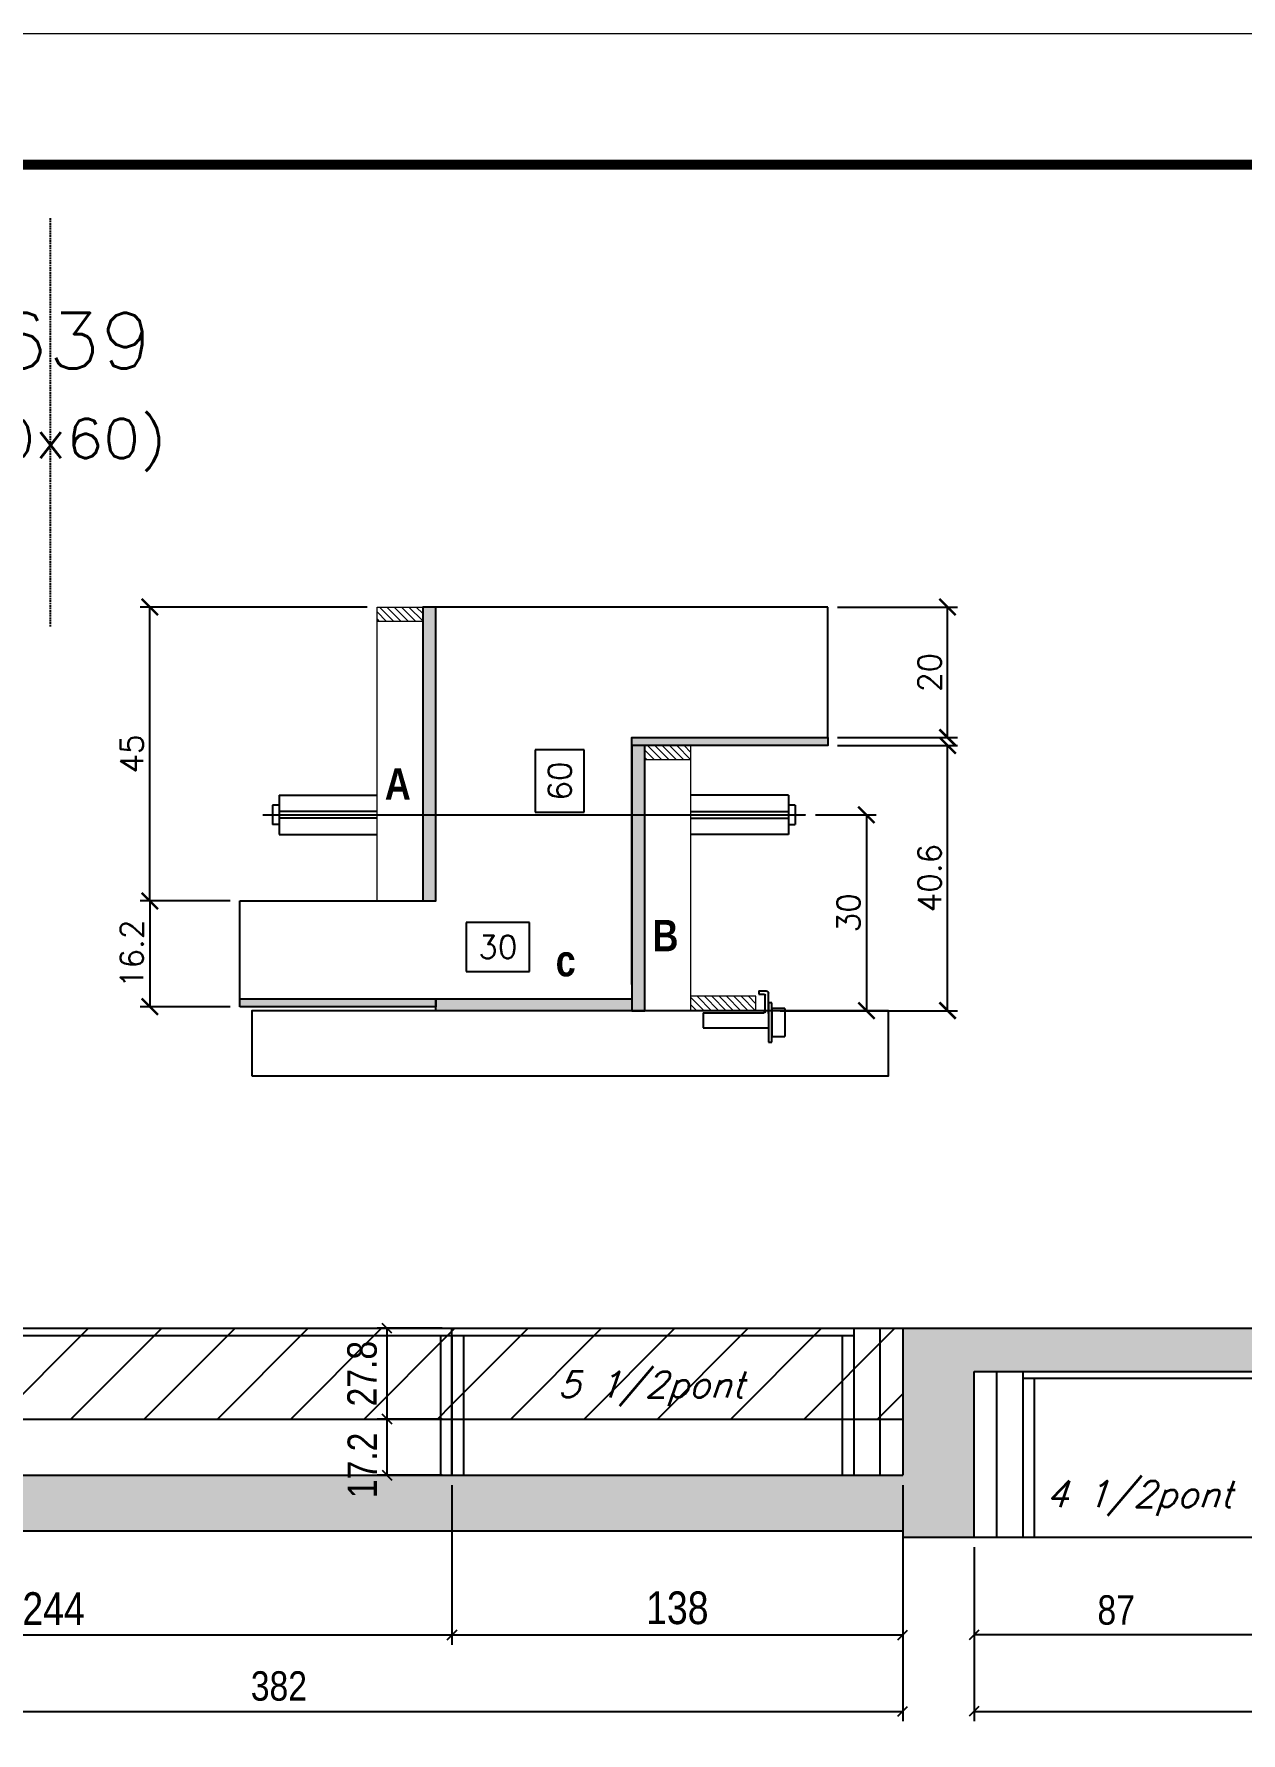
# Model space of a CAD drawing. Extents: x -20960 to -5926, y -2106 to 21915.
# Drawn here: x -10030 to -9661, y 9909 to 10430 of the extents above; entities that cross this region are included whole.
import ezdxf
from ezdxf.enums import TextEntityAlignment as Align

# ---------------------------------------------------------------- set-up
doc = ezdxf.new("R2010")
doc.units = 0
doc.linetypes.add('DASHED', pattern=[0.75, 0.5, -0.25])
doc.linetypes.add('HIDDEN', pattern=[0.375, 0.25, -0.125])
for name, color, linetype in [('barrote', 251, 'Continuous'), ('COTA', 241, 'Continuous'), ('Cota Seção (2x)', 4, 'Continuous'), ('detalhes', 4, 'Continuous'), ('Painéis', 200, 'Continuous'), ('presilha', 1, 'Continuous'), ('Reaproveitamento', 251, 'Continuous'), ('SARR_2.2x7', 40, 'Continuous'), ('SARR_3.5x7', 81, 'Continuous'), ('TENSOR', 3, 'Continuous'), ('texto', 7, 'Continuous'), ('Texto de Titulo', 7, 'Continuous'), ('Texto Qtd Sarr', 242, 'Continuous')]:
    doc.layers.add(name, color=color, linetype=linetype)
for name, color, linetype, lineweight in [('CONCRETO', 251, 'Continuous', 25), ('Folhas', 255, 'Continuous', 9), ('Hachura', 251, 'Continuous', 9), ('Madeira', 126, 'Continuous', 18), ('SARRAFO DE PRESSAO', 251, 'DASHED', 9), ('Texto Seção', 7, 'Continuous', 15)]:
    doc.layers.add(name, color=color, linetype=linetype, lineweight=lineweight)
doc.styles.add('COTA TECNICA', font='techl___.ttf', dxfattribs={"height": 10})
doc.styles.add('COTA TECNICA-50', font='techl___.ttf', dxfattribs={"height": 9})
doc.styles.add('Romans', font='romans.shx')
doc.styles.add('TECNICA', font='techb___.ttf', dxfattribs={"height": 10})
doc.dimstyles.new('COTA PAINEL-50', dxfattribs={"dimtxt": 9, "dimasz": 3, "dimexe": 3, "dimexo": 3, "dimgap": 3, "dimtad": 1, "dimdec": 1, "dimzin": 12, "dimdsep": 46, "dimtxsty": 'COTA TECNICA-50', "dimblk1": 'OBLIQUE', "dimblk2": 'OBLIQUE', "dimsah": 1, "dimcen": 0.9, "dimclrd": 4, "dimclre": 4, "dimclrt": 240, "dimadec": 1, "dimazin": 3, "dimtfac": 1, "dimtdec": 1, "dimtmove": 0, "dimatfit": 3, "dimfxl": 1, "dimtolj": 1, "dimtzin": 12, "dimarcsym": 0})
doc.dimstyles.new('Cota Seção (2x)', dxfattribs={"dimtxt": 7, "dimasz": 5, "dimexe": 3, "dimexo": 3, "dimgap": 2, "dimtad": 3, "dimdec": 1, "dimlfac": 0.5, "dimzin": 12, "dimdsep": 46, "dimtxsty": 'Romans', "dimblk": 'ARCHTICK', "dimcen": 0, "dimclrd": 4, "dimclre": 4, "dimclrt": 1, "dimadec": 1, "dimazin": 3, "dimtfac": 1, "dimtdec": 1, "dimtmove": 0, "dimatfit": 3, "dimldrblk": 'OBLIQUE', "dimfxl": 1, "dimtolj": 1, "dimtzin": 12, "dimarcsym": 0})
doc.dimstyles.new('Cota Seção interna', dxfattribs={"dimtxt": 7, "dimasz": 6, "dimexe": 0.18, "dimexo": 2, "dimgap": -4, "dimtad": 3, "dimdec": 1, "dimlfac": 0.5, "dimzin": 12, "dimdsep": 46, "dimtxsty": 'Romans', "dimblk": 'ARCHTICK', "dimcen": 0.09, "dimse1": 1, "dimse2": 1, "dimsd1": 1, "dimsd2": 1, "dimclrd": 180, "dimclre": 5, "dimclrt": 1, "dimadec": 0, "dimazin": 3, "dimtfac": 1, "dimtdec": 1, "dimtofl": 0, "dimtmove": 0, "dimatfit": 3, "dimldrblk": 'ARCHTICK', "dimfxl": 1, "dimtolj": 1, "dimtzin": 0, "dimarcsym": 0})
doc.dimstyles.new('PAINEL', dxfattribs={"dimtxt": 10, "dimasz": 3, "dimexe": 3, "dimexo": 3, "dimgap": 3, "dimtad": 1, "dimdec": 1, "dimzin": 12, "dimdsep": 46, "dimtxsty": 'COTA TECNICA', "dimblk1": 'OBLIQUE', "dimblk2": 'OBLIQUE', "dimsah": 1, "dimcen": 0.9, "dimclrd": 4, "dimclre": 4, "dimclrt": 240, "dimadec": 1, "dimazin": 3, "dimtfac": 1, "dimtdec": 1, "dimtmove": 0, "dimatfit": 3, "dimfxl": 1, "dimtolj": 1, "dimtzin": 12, "dimarcsym": 0})
pattern_1 = [(45, (9.5, -4594.3), (-11.22532, 11.22532), [])]

# ---------------------------------------------------------------- blocks, each defined once
blk = doc.blocks.new('9999999999')
at = {"layer": 'Folhas'}
blk.add_lwpolyline([(98138.98, 34190.21), (99623.98, 34190.21), (99623.98, 35240.21), (98138.98, 35240.21)], close=True, dxfattribs=at)
at = {"layer": 'Folhas', "color": 30, "const_width": 3}
blk.add_lwpolyline([(98213.98, 34230.21), (99583.98, 34230.21), (99583.98, 35200.21), (98213.98, 35200.21)], close=True, dxfattribs=at)
blk = doc.blocks.new('titulo1')
at = {"layer": 'Defpoints', "color": 252, "linetype": 'HIDDEN', "ltscale": 2}
blk.add_line((0, 0), (0, 125), dxfattribs=at)
at = {"layer": 'Defpoints', "style": 'Romans', "oblique": 15}
blk.add_attdef('FOLHA', text='', height=10, dxfattribs=at).set_placement((0, 15.58), align=Align.MIDDLE_CENTER)
at = {"layer": 'Texto Qtd Sarr', "color": 3, "style": 'Romans', "oblique": 15}
for tag, height, p in [('TITULO', 17, (0, 71.45)), ('SEÇÃO', 12, (0, 41.55))]:
    blk.add_attdef(tag, text='', height=height, dxfattribs=at).set_placement(p, align=Align.MIDDLE_CENTER)
blk = doc.blocks.new('_Oblique')
at = {"color": 0, "linetype": 'ByBlock', "lineweight": -2}
blk.add_line((-0.5, -0.5), (0.5, 0.5), dxfattribs=at)
blk = doc.blocks.new('*D1515')
at = {"layer": 'COTA', "color": 4, "lineweight": -2, "ltscale": 25, "transparency": 16777216}
for p, q in [((-10146.35, 9985.31), (-10146.35, 9936.4)), ((-9902.35, 9985.31), (-9902.35, 9936.4)), ((-10146.35, 9939.4), (-9902.35, 9939.4))]:
    blk.add_line(p, q, dxfattribs=at)
at = {"layer": 'Defpoints', "color": 0, "ltscale": 25, "transparency": 16777216}
for p in [(-10146.35, 9988.31), (-9902.35, 9988.31), (-9902.35, 9939.4)]:
    blk.add_point(p, dxfattribs=at)
at = {"layer": 'COTA', "color": 4, "lineweight": -2, "ltscale": 25, "transparency": 16777216, "xscale": 3, "yscale": 3, "zscale": 3, "rotation": 180}
blk.add_blockref('_Oblique', (-10146.35, 9939.4), dxfattribs=at)
at = {"layer": 'COTA', "color": 4, "lineweight": -2, "ltscale": 25, "transparency": 16777216, "xscale": 3, "yscale": 3, "zscale": 3}
blk.add_blockref('_Oblique', (-9902.35, 9939.4), dxfattribs=at)
at = {"layer": 'COTA', "color": 240, "ltscale": 25, "transparency": 16777216, "insert": (-10024.35, 9947.47), "char_height": 10, "attachment_point": 5, "style": 'COTA TECNICA'}
blk.add_mtext('\\A1;244', dxfattribs=at)
blk = doc.blocks.new('*D1516')
at = {"layer": 'COTA', "color": 4, "lineweight": -2, "ltscale": 25, "transparency": 16777216}
for p, q in [((-9902.35, 9985.31), (-9902.35, 9936.4)), ((-9764.35, 9985.31), (-9764.35, 9936.4)), ((-9902.35, 9939.4), (-9764.35, 9939.4))]:
    blk.add_line(p, q, dxfattribs=at)
at = {"layer": 'Defpoints', "color": 0, "ltscale": 25, "transparency": 16777216}
for p in [(-9902.35, 9988.31), (-9764.35, 9988.31), (-9764.35, 9939.4)]:
    blk.add_point(p, dxfattribs=at)
at = {"layer": 'COTA', "color": 4, "lineweight": -2, "ltscale": 25, "transparency": 16777216, "xscale": 3, "yscale": 3, "zscale": 3, "rotation": 180}
blk.add_blockref('_Oblique', (-9902.35, 9939.4), dxfattribs=at)
at = {"layer": 'COTA', "color": 4, "lineweight": -2, "ltscale": 25, "transparency": 16777216, "xscale": 3, "yscale": 3, "zscale": 3}
blk.add_blockref('_Oblique', (-9764.35, 9939.4), dxfattribs=at)
at = {"layer": 'COTA', "color": 240, "ltscale": 25, "transparency": 16777216, "insert": (-9833.35, 9947.64), "char_height": 10, "attachment_point": 5, "style": 'COTA TECNICA'}
blk.add_mtext('\\A1;138', dxfattribs=at)
blk = doc.blocks.new('_ArchTick')
at = {"color": 0, "linetype": 'ByBlock', "const_width": 0.15}
blk.add_lwpolyline([(-0.5, -0.5), (0.5, 0.5)], dxfattribs=at)
blk = doc.blocks.new('*D1528')
at = {"layer": 'COTA', "color": 4, "lineweight": -2, "transparency": 16777216}
for p, q in [((-9784.31, 10211.76), (-9747.59, 10211.76)), ((-9750.59, 10130.56), (-9750.59, 10211.76)), ((-9801.91, 10130.56), (-9747.59, 10130.56))]:
    blk.add_line(p, q, dxfattribs=at)
at = {"layer": 'Defpoints', "color": 0, "transparency": 16777216}
for p in [(-9787.31, 10211.76), (-9750.59, 10211.76), (-9804.91, 10130.56)]:
    blk.add_point(p, dxfattribs=at)
at = {"layer": 'COTA', "color": 4, "lineweight": -2, "transparency": 16777216, "xscale": 5, "yscale": 5, "zscale": 5}
for p, rotation in [((-9750.59, 10211.76), 90), ((-9750.59, 10130.56), 270)]:
    blk.add_blockref('_ArchTick', p, dxfattribs=dict(at, rotation=rotation))
at = {"layer": 'COTA', "color": 1, "transparency": 16777216, "insert": (-9756.09, 10171.16), "char_height": 7, "attachment_point": 5, "rotation": 90, "style": 'Romans'}
blk.add_mtext('\\A1;40.6', dxfattribs=at)
blk = doc.blocks.new('*D1529')
at = {"layer": 'COTA', "color": 4, "lineweight": -2, "transparency": 16777216}
for p, q in [((-9784.31, 10254.16), (-9747.59, 10254.16)), ((-9750.59, 10214.16), (-9750.59, 10254.16)), ((-9784.31, 10214.16), (-9747.59, 10214.16))]:
    blk.add_line(p, q, dxfattribs=at)
at = {"layer": 'Defpoints', "color": 0, "transparency": 16777216}
for p in [(-9787.31, 10254.16), (-9750.59, 10254.16), (-9787.31, 10214.16)]:
    blk.add_point(p, dxfattribs=at)
at = {"layer": 'COTA', "color": 4, "lineweight": -2, "transparency": 16777216, "xscale": 5, "yscale": 5, "zscale": 5}
for p, rotation in [((-9750.59, 10254.16), 90), ((-9750.59, 10214.16), 270)]:
    blk.add_blockref('_ArchTick', p, dxfattribs=dict(at, rotation=rotation))
at = {"layer": 'COTA', "color": 1, "transparency": 16777216, "insert": (-9756.09, 10234.16), "char_height": 7, "attachment_point": 5, "rotation": 90, "style": 'Romans'}
blk.add_mtext('\\A1;20', dxfattribs=at)
blk = doc.blocks.new('*D1530')
at = {"layer": 'Cota Seção (2x)', "color": 180, "lineweight": -2, "transparency": 16777216}
for p, q in [((-9861.84, 10210.39), (-9876.84, 10210.39)), ((-9876.84, 10210.39), (-9876.84, 10191.39)), ((-9861.84, 10191.39), (-9861.84, 10210.39)), ((-9876.84, 10191.39), (-9861.84, 10191.39))]:
    blk.add_line(p, q, dxfattribs=at)
at = {"layer": 'Defpoints', "color": 0, "transparency": 16777216}
for p in [(-9857.84, 10254.16), (-9847.31, 10254.16), (-9847.31, 10134.16)]:
    blk.add_point(p, dxfattribs=at)
at = {"layer": 'Cota Seção (2x)', "color": 1, "transparency": 16777216, "insert": (-9869.34, 10200.89), "char_height": 7, "attachment_point": 5, "rotation": 90, "style": 'Romans'}
blk.add_mtext('\\A1;60', dxfattribs=at)
blk = doc.blocks.new('PRESILHA METÁLICA 1')
at = {"layer": 'presilha'}
for p, q in [((7.5, 10.64), (7.5, 19.86)), ((12, 21), (8.64, 21)), ((9, 11.57), (9, 18.93)), ((12, 19.5), (9.57, 19.5)), ((12, 21), (12, 19.5)), ((0, 13), (6, 13)), ((0, 13), (0, 0)), ((6, 15.5), (7.5, 15.5)), ((6, -2.5), (6, 15.5)), ((6, 13), (6, 0)), ((7.5, 15.5), (7.5, -2.5)), ((37.5, 11), (9.57, 11)), ((37.5, 11), (37.5, 4.1)), ((6, 0), (0, 0)), ((37.5, 4.1), (7.5, 4.1)), ((7.5, -2.5), (6, -2.5))]:
    blk.add_line(p, q, dxfattribs=at)
for centre, radius, start, end in [((8.64, 19.86), 1.14, 90, 180), ((9.57, 18.93), 0.57, 90, 180), ((9.57, 11.57), 0.57, 180, 270)]:
    blk.add_arc(centre, radius, start, end, dxfattribs=at)
blk = doc.blocks.new('*D1531')
at = {"layer": 'Cota Seção (2x)', "color": 180, "lineweight": -2, "transparency": 16777216}
for p, q in [((-9878.64, 10157.56), (-9897.97, 10157.56)), ((-9897.97, 10157.56), (-9897.97, 10142.56)), ((-9878.64, 10142.56), (-9878.64, 10157.56)), ((-9897.97, 10142.56), (-9878.64, 10142.56))]:
    blk.add_line(p, q, dxfattribs=at)
at = {"layer": 'Defpoints', "color": 0, "transparency": 16777216}
for p in [(-9847.31, 10138.56), (-9907.3, 10130.56), (-9847.31, 10130.56)]:
    blk.add_point(p, dxfattribs=at)
at = {"layer": 'Cota Seção (2x)', "color": 1, "transparency": 16777216, "insert": (-9888.3, 10150.06), "char_height": 7, "attachment_point": 5, "style": 'Romans'}
blk.add_mtext('\\A1;30', dxfattribs=at)
blk = doc.blocks.new('*D1532')
at = {"layer": 'COTA', "color": 4, "lineweight": -2, "transparency": 16777216}
for p, q in [((-9970.31, 10164.16), (-9997.87, 10164.16)), ((-9994.87, 10164.16), (-9994.87, 10131.76)), ((-9970.31, 10131.76), (-9997.87, 10131.76))]:
    blk.add_line(p, q, dxfattribs=at)
at = {"layer": 'Defpoints', "color": 0, "transparency": 16777216}
for p in [(-9967.31, 10164.16), (-9994.87, 10131.76), (-9967.31, 10131.76)]:
    blk.add_point(p, dxfattribs=at)
at = {"layer": 'COTA', "color": 4, "lineweight": -2, "transparency": 16777216, "xscale": 5, "yscale": 5, "zscale": 5}
for p, rotation in [((-9994.87, 10164.16), 90), ((-9994.87, 10131.76), 270)]:
    blk.add_blockref('_ArchTick', p, dxfattribs=dict(at, rotation=rotation))
at = {"layer": 'COTA', "color": 1, "transparency": 16777216, "insert": (-10000.37, 10147.96), "char_height": 7, "attachment_point": 5, "rotation": 90, "style": 'Romans'}
blk.add_mtext('\\A1;16.2', dxfattribs=at)
blk = doc.blocks.new('*D1533')
at = {"layer": 'COTA', "color": 4, "lineweight": -2, "transparency": 16777216}
for p, q in [((-9791, 10190.53), (-9772.45, 10190.53)), ((-9775.45, 10190.53), (-9775.45, 10130.56)), ((-9791, 10130.56), (-9772.45, 10130.56))]:
    blk.add_line(p, q, dxfattribs=at)
at = {"layer": 'Defpoints', "color": 0, "transparency": 16777216}
for p in [(-9794, 10190.53), (-9794, 10130.56), (-9775.45, 10130.56)]:
    blk.add_point(p, dxfattribs=at)
at = {"layer": 'COTA', "color": 4, "lineweight": -2, "transparency": 16777216, "xscale": 5, "yscale": 5, "zscale": 5}
for p, rotation in [((-9775.45, 10190.53), 90), ((-9775.45, 10130.56), 270)]:
    blk.add_blockref('_ArchTick', p, dxfattribs=dict(at, rotation=rotation))
at = {"layer": 'COTA', "color": 1, "transparency": 16777216, "insert": (-9780.95, 10160.55), "char_height": 7, "attachment_point": 5, "rotation": 90, "style": 'Romans'}
blk.add_mtext('\\A1;30', dxfattribs=at)
blk = doc.blocks.new('*D1572')
at = {"layer": 'COTA', "color": 4, "lineweight": -2, "transparency": 16777216}
for p, q in [((-9928.31, 10254.16), (-9997.87, 10254.16)), ((-9994.87, 10164.16), (-9994.87, 10254.16)), ((-9970.31, 10164.16), (-9997.87, 10164.16))]:
    blk.add_line(p, q, dxfattribs=at)
at = {"layer": 'Defpoints', "color": 0, "transparency": 16777216}
for p in [(-9994.87, 10254.16), (-9925.31, 10254.16), (-9967.31, 10164.16)]:
    blk.add_point(p, dxfattribs=at)
at = {"layer": 'COTA', "color": 4, "lineweight": -2, "transparency": 16777216, "xscale": 5, "yscale": 5, "zscale": 5}
for p, rotation in [((-9994.87, 10254.16), 90), ((-9994.87, 10164.16), 270)]:
    blk.add_blockref('_ArchTick', p, dxfattribs=dict(at, rotation=rotation))
at = {"layer": 'COTA', "color": 1, "transparency": 16777216, "insert": (-10000.37, 10209.16), "char_height": 7, "attachment_point": 5, "rotation": 90, "style": 'Romans'}
blk.add_mtext('\\A1;45', dxfattribs=at)
blk = doc.blocks.new('*D1535')
at = {"layer": 'COTA', "color": 4, "lineweight": -2, "transparency": 16777216}
for p, q in [((-10146.35, 9985.31), (-10146.35, 9912.99)), ((-9764.35, 9985.31), (-9764.35, 9912.99)), ((-10146.35, 9915.99), (-9764.35, 9915.99))]:
    blk.add_line(p, q, dxfattribs=at)
at = {"layer": 'Defpoints', "color": 0, "transparency": 16777216}
for p in [(-10146.35, 9988.31), (-9764.35, 9988.31), (-9764.35, 9915.99)]:
    blk.add_point(p, dxfattribs=at)
at = {"layer": 'COTA', "color": 4, "lineweight": -2, "transparency": 16777216, "xscale": 3, "yscale": 3, "zscale": 3, "rotation": 180}
blk.add_blockref('_Oblique', (-10146.35, 9915.99), dxfattribs=at)
at = {"layer": 'COTA', "color": 4, "lineweight": -2, "transparency": 16777216, "xscale": 3, "yscale": 3, "zscale": 3}
blk.add_blockref('_Oblique', (-9764.35, 9915.99), dxfattribs=at)
at = {"layer": 'COTA', "color": 240, "transparency": 16777216, "insert": (-9955.35, 9923.71), "char_height": 9, "attachment_point": 5, "style": 'COTA TECNICA-50'}
blk.add_mtext('\\A1;382', dxfattribs=at)
blk = doc.blocks.new('*D1577')
at = {"layer": 'COTA', "color": 4, "lineweight": -2, "transparency": 16777216}
for p, q in [((-9905.35, 10033.31), (-9925.26, 10033.31)), ((-9922.26, 10033.31), (-9922.26, 10005.51)), ((-9905.35, 10005.51), (-9925.26, 10005.51))]:
    blk.add_line(p, q, dxfattribs=at)
at = {"layer": 'Defpoints', "color": 0, "transparency": 16777216}
for p in [(-9902.35, 10033.31), (-9922.26, 10005.51), (-9902.35, 10005.51)]:
    blk.add_point(p, dxfattribs=at)
at = {"layer": 'COTA', "color": 4, "lineweight": -2, "transparency": 16777216, "xscale": 3, "yscale": 3, "zscale": 3}
for p, rotation in [((-9922.26, 10033.31), 90), ((-9922.26, 10005.51), 270)]:
    blk.add_blockref('_Oblique', p, dxfattribs=dict(at, rotation=rotation))
at = {"layer": 'COTA', "color": 240, "transparency": 16777216, "insert": (-9929.85, 10019.41), "char_height": 9, "attachment_point": 5, "rotation": 90, "style": 'COTA TECNICA-50'}
blk.add_mtext('\\A1;27.8', dxfattribs=at)
blk = doc.blocks.new('*D1556')
at = {"layer": 'COTA', "color": 4, "lineweight": -2, "transparency": 16777216}
for p, q in [((-9905.35, 10005.51), (-9925.26, 10005.51)), ((-9922.26, 10005.51), (-9922.26, 9988.31)), ((-9905.34, 9988.31), (-9925.26, 9988.31))]:
    blk.add_line(p, q, dxfattribs=at)
at = {"layer": 'Defpoints', "color": 0, "transparency": 16777216}
for p in [(-9902.35, 10005.51), (-9922.26, 9988.31), (-9902.34, 9988.31)]:
    blk.add_point(p, dxfattribs=at)
at = {"layer": 'COTA', "color": 4, "lineweight": -2, "transparency": 16777216, "xscale": 3, "yscale": 3, "zscale": 3}
for p, rotation in [((-9922.26, 10005.51), 90), ((-9922.26, 9988.31), 270)]:
    blk.add_blockref('_Oblique', p, dxfattribs=dict(at, rotation=rotation))
at = {"layer": 'COTA', "color": 240, "transparency": 16777216, "insert": (-9929.83, 9991.31), "char_height": 9, "attachment_point": 5, "rotation": 90, "style": 'COTA TECNICA-50'}
blk.add_mtext('\\A1;17.2', dxfattribs=at)
blk = doc.blocks.new('*D1557')
at = {"layer": 'COTA', "color": 4, "lineweight": -2, "transparency": 16777216}
for p, q in [((-9742.49, 9966.31), (-9742.49, 9936.4)), ((-9655.47, 9966.31), (-9655.47, 9936.4)), ((-9655.47, 9939.4), (-9742.49, 9939.4))]:
    blk.add_line(p, q, dxfattribs=at)
at = {"layer": 'Defpoints', "color": 0, "transparency": 16777216}
for p in [(-9742.49, 9969.31), (-9655.47, 9969.31), (-9742.49, 9939.4)]:
    blk.add_point(p, dxfattribs=at)
at = {"layer": 'COTA', "color": 4, "lineweight": -2, "transparency": 16777216, "xscale": 3, "yscale": 3, "zscale": 3, "rotation": 180}
blk.add_blockref('_Oblique', (-9742.49, 9939.4), dxfattribs=at)
at = {"layer": 'COTA', "color": 4, "lineweight": -2, "transparency": 16777216, "xscale": 3, "yscale": 3, "zscale": 3}
blk.add_blockref('_Oblique', (-9655.47, 9939.4), dxfattribs=at)
at = {"layer": 'COTA', "color": 240, "transparency": 16777216, "insert": (-9698.98, 9946.98), "char_height": 9, "attachment_point": 5, "style": 'COTA TECNICA-50'}
blk.add_mtext('\\A1;87', dxfattribs=at)
blk = doc.blocks.new('*D1521')
at = {"layer": 'COTA', "color": 4, "lineweight": -2, "transparency": 16777216}
for p, q in [((-9742.49, 9966.31), (-9742.49, 9912.99)), ((-9441.49, 9966.31), (-9441.49, 9912.99)), ((-9742.49, 9915.99), (-9441.49, 9915.99))]:
    blk.add_line(p, q, dxfattribs=at)
at = {"layer": 'Defpoints', "color": 0, "transparency": 16777216}
for p in [(-9742.49, 9969.31), (-9441.49, 9969.31), (-9441.49, 9915.99)]:
    blk.add_point(p, dxfattribs=at)
at = {"layer": 'COTA', "color": 4, "lineweight": -2, "transparency": 16777216, "xscale": 3, "yscale": 3, "zscale": 3, "rotation": 180}
blk.add_blockref('_Oblique', (-9742.49, 9915.99), dxfattribs=at)
at = {"layer": 'COTA', "color": 4, "lineweight": -2, "transparency": 16777216, "xscale": 3, "yscale": 3, "zscale": 3}
blk.add_blockref('_Oblique', (-9441.49, 9915.99), dxfattribs=at)
at = {"layer": 'COTA', "color": 240, "transparency": 16777216, "insert": (-9591.99, 9923.69), "char_height": 9, "attachment_point": 5, "style": 'COTA TECNICA-50'}
blk.add_mtext('\\A1;301', dxfattribs=at)

msp = doc.modelspace()

# ---------------------------------------------------------------- hatches: boundary and pattern name
at = {"layer": 'COTA', "linetype": 'ByBlock'}
h = msp.add_hatch(dxfattribs=at)
h.set_pattern_fill('AR-CONC', color=256, scale=0.03)
h.set_pattern_definition([(50, (-13.5, -4594.3004), (5.4655401, -0.4781726), [0.5715, -6.2865]), (355, (-13.5, -4594.3004), (-1.0573026, 5.7317054), [0.4572, -5.0292175]), (100.451445, (-13.0445, -4594.3403), (4.4082374, 5.2535326), [0.4857003, -5.3427073]), (46.1842, (-13.5, -4592.7764), (8.1323712, -1.2612698), [0.85725, -9.42975]), (96.63556, (-12.822, -4592.8815), (7.122124, 7.4227837), [0.7285507, -8.0140682]), (351.18415, (-13.5, -4592.7764), (7.122124, 7.4227837), [0.685799, -7.543792]), (21, (-12.738, -4593.1574), (4.5484317, -3.067956), [0.5715, -6.2865]), (326, (-12.738, -4593.1574), (1.8540609, 5.525639), [0.4572, -5.0292]), (71.451445, (-12.359, -4593.413), (6.4024926, 2.457683), [0.4857003, -5.3426981]), (37.5, (-13.5, -4594.3004), (0.0926581, 2.53665117), [0, -4.96824, 0, -5.1054, 0, -5.04825]), (7.5, (-13.5, -4594.3004), (2.00458988, 3.00541724), [0, -2.91084, 0, -4.85394, 0, -1.92405]), (327.5, (-15.1993, -4594.3004), (4.06771786, -0.17186232), [0, -1.905, 0, -5.9436, 0, -7.8867]), (317.5, (-15.9613, -4594.3004), (4.44387544, 0.7627947), [0, -2.4765, 0, -3.94716, 0, -5.6007])])
h.paths.add_polyline_path([(-10168.99, 9988.31), (-10374.96, 9988.31), (-10374.96, 9998.31), (-10393.96, 9998.31), (-10393.96, 9971.31), (-9764.35, 9971.31), (-9764.35, 9969.31), (-9742.49, 9969.31), (-9742.49, 10020.11), (-9441.49, 10020.11), (-9441.49, 10033.31), (-9764.35, 10033.31), (-9764.35, 9988.31), (-10146.35, 9988.31), (-10146.35, 10033.31), (-10168.99, 10033.31)])
at = {"layer": 'Hachura'}
h = msp.add_hatch(dxfattribs=at)
h.set_pattern_fill('ANSI31', color=256, scale=0.5, angle=270, style=0)
h.set_pattern_definition([(315, (12980.5145, 1946.521), (1.12253202, 1.12253202), [])])
h.paths.add_polyline_path([(-9925.31, 10249.76), (-9925.31, 10254.16), (-9911.31, 10254.16), (-9911.31, 10249.76)])
h = msp.add_hatch(color=256, dxfattribs=at)
h.dxf.hatch_style = 1
h.paths.add_polyline_path([(-9907.31, 10254.16), (-9911.31, 10254.16), (-9911.31, 10164.16), (-9907.31, 10164.16)])
h = msp.add_hatch(color=256, dxfattribs=at)
h.dxf.hatch_style = 1
h.paths.add_polyline_path([(-9847.31, 10211.76), (-9847.31, 10214.16), (-9787.31, 10214.16), (-9787.31, 10211.76)])
h = msp.add_hatch(color=256, dxfattribs=at)
h.dxf.hatch_style = 1
h.paths.add_polyline_path([(-9843.31, 10211.76), (-9847.31, 10211.76), (-9847.31, 10130.56), (-9843.31, 10130.56)])
h = msp.add_hatch(dxfattribs=at)
h.set_pattern_fill('ANSI31', color=256, scale=0.5, angle=270, style=0)
h.set_pattern_definition([(315, (13062.5145, 1904.121), (1.12253202, 1.12253202), [])])
h.paths.add_polyline_path([(-9843.31, 10207.36), (-9843.31, 10211.76), (-9829.31, 10211.76), (-9829.31, 10207.36)])
h = msp.add_hatch(color=256, dxfattribs=at)
h.dxf.hatch_style = 1
h.paths.add_polyline_path([(-9967.31, 10131.76), (-9967.31, 10134.16), (-9907.31, 10134.16), (-9907.31, 10131.76)])
h = msp.add_hatch(color=256, dxfattribs=at)
h.dxf.hatch_style = 1
h.paths.add_polyline_path([(-9907.3, 10130.56), (-9907.3, 10134.16), (-9847.31, 10134.16), (-9847.31, 10130.56)])
h = msp.add_hatch(dxfattribs=at)
h.set_pattern_fill('ANSI31', color=256, scale=0.5, angle=270, style=0)
h.set_pattern_definition([(315, (13062.5145, 1900.921), (1.12253202, 1.12253202), [])])
h.paths.add_polyline_path([(-9809.31, 10130.56), (-9809.31, 10134.96), (-9829.31, 10134.96), (-9829.31, 10130.56)])
at = {"layer": 'Reaproveitamento'}
h = msp.add_hatch(dxfattribs=at)
h.set_pattern_fill('ANSI31', color=256, scale=5)
h.set_pattern_definition(pattern_1)
h.paths.add_polyline_path([(-9902.35, 10005.51), (-9902.35, 10033.31), (-10146.35, 10033.31), (-10146.35, 10005.51)])
h = msp.add_hatch(dxfattribs=at)
h.set_pattern_fill('ANSI31', color=256, scale=5)
h.set_pattern_definition(pattern_1)
h.paths.add_polyline_path([(-9902.35, 10005.51), (-9764.35, 10005.51), (-9764.35, 10033.31), (-9902.35, 10033.31)])

# ---------------------------------------------------------------- linework, layer by layer
at = {"ltscale": 3}
for p, q in [((-9957.31, 10193.53), (-9957.31, 10187.53)), ((-9955.31, 10193.53), (-9957.31, 10193.53)), ((-9955.31, 10196.53), (-9955.31, 10184.53)), ((-9955.31, 10196.53), (-9925.31, 10196.53)), ((-9799.31, 10196.53), (-9829.31, 10196.53)), ((-9799.31, 10196.53), (-9799.31, 10184.53)), ((-9797.31, 10193.53), (-9799.31, 10193.53)), ((-9797.31, 10193.53), (-9797.31, 10187.53)), ((-9955.31, 10187.53), (-9957.31, 10187.53)), ((-9925.31, 10191.53), (-9955.31, 10191.53)), ((-9925.31, 10189.53), (-9955.31, 10189.53)), ((-9829.31, 10191.53), (-9799.31, 10191.53)), ((-9829.31, 10189.53), (-9799.31, 10189.53)), ((-9799.31, 10187.53), (-9797.31, 10187.53)), ((-9955.31, 10184.53), (-9925.31, 10184.53)), ((-9799.31, 10184.53), (-9829.31, 10184.53))]:
    msp.add_line(p, q, dxfattribs=at)
at = {"layer": 'barrote'}
msp.add_lwpolyline([(-9963.67, 10110.56), (-9768.7, 10110.56), (-9768.7, 10130.56), (-9963.67, 10130.56)], close=True, dxfattribs=at)
at = {"layer": 'CONCRETO'}
for p, q in [((-9787.31, 10254.16), (-9907.31, 10254.16)), ((-9787.31, 10214.16), (-9787.31, 10254.16)), ((-9847.31, 10214.16), (-9787.31, 10214.16)), ((-9847.31, 10138.56), (-9847.31, 10214.16)), ((-9967.31, 10134.16), (-9967.31, 10164.16)), ((-9967.31, 10164.16), (-9907.31, 10164.16)), ((-9907.3, 10134.16), (-9847.31, 10134.16))]:
    msp.add_line(p, q, dxfattribs=at)
at = {"layer": 'COTA', "linetype": 'ByBlock'}
for p, q in [((-9764.35, 10033.31), (-9441.49, 10033.31)), ((-10393.96, 9971.31), (-9764.35, 9971.31)), ((-9764.35, 9971.31), (-9764.35, 9969.31)), ((-9764.35, 9969.31), (-9742.49, 9969.31))]:
    msp.add_line(p, q, dxfattribs=at)
at = {"layer": 'Madeira'}
for points in [[(-9925.31, 10249.76), (-9925.31, 10254.16), (-9911.31, 10254.16), (-9911.31, 10249.76)], [(-9925.31, 10254.16), (-9911.31, 10254.16), (-9911.31, 10164.16), (-9925.31, 10164.16)], [(-9843.31, 10207.36), (-9843.31, 10211.76), (-9829.31, 10211.76), (-9829.31, 10207.36)], [(-9843.31, 10211.76), (-9829.31, 10211.76), (-9829.31, 10130.56), (-9843.31, 10130.56)], [(-9809.31, 10130.56), (-9809.31, 10134.96), (-9829.31, 10134.96), (-9829.31, 10130.56)]]:
    msp.add_lwpolyline(points, close=True, dxfattribs=at)
at = {"layer": 'Painéis'}
for p, q in [((-10146.35, 10033.31), (-9764.35, 10033.31)), ((-9764.35, 10033.31), (-9764.35, 9988.31)), ((-9742.49, 10020.11), (-9441.49, 10020.11)), ((-10146.35, 10005.51), (-9764.35, 10005.51)), ((-10146.35, 9988.31), (-9764.35, 9988.31)), ((-9742.49, 9969.31), (-9441.49, 9969.31))]:
    msp.add_line(p, q, dxfattribs=at)
at = {"layer": 'Painéis', "ltscale": 25}
for p, q in [((-9902.35, 9988.31), (-9902.35, 10033.31)), ((-9742.49, 9969.31), (-9742.49, 10020.11))]:
    msp.add_line(p, q, dxfattribs=at)
at = {"layer": 'Painéis'}
for points in [[(-9907.31, 10254.16), (-9911.31, 10254.16), (-9911.31, 10164.16), (-9907.31, 10164.16)], [(-9847.31, 10211.76), (-9847.31, 10214.16), (-9787.31, 10214.16), (-9787.31, 10211.76)], [(-9843.31, 10211.76), (-9847.31, 10211.76), (-9847.31, 10130.56), (-9843.31, 10130.56)], [(-9967.31, 10131.76), (-9967.31, 10134.16), (-9907.31, 10134.16), (-9907.31, 10131.76)], [(-9907.3, 10130.56), (-9907.3, 10134.16), (-9847.31, 10134.16), (-9847.31, 10130.56)]]:
    msp.add_lwpolyline(points, close=True, dxfattribs=at)
at = {"layer": 'SARR_2.2x7', "linetype": 'Continuous'}
for p, q in [((-10131.35, 10031.11), (-9902.35, 10031.11)), ((-9902.35, 10031.11), (-9779.35, 10031.11)), ((-9771.35, 10033.31), (-9771.35, 10005.51)), ((-9735.49, 9969.31), (-9735.49, 10020.11)), ((-9655.47, 10017.91), (-9727.49, 10017.91)), ((-9771.35, 10005.51), (-9771.35, 9988.31))]:
    msp.add_line(p, q, dxfattribs=at)
at = {"layer": 'SARR_3.5x7'}
for p, q in [((-9905.85, 10031.11), (-9905.85, 9988.31)), ((-9902.35, 10031.11), (-9902.35, 9988.31)), ((-9898.83, 10031.11), (-9898.83, 9988.31)), ((-9782.85, 10031.11), (-9782.85, 9988.31)), ((-9779.35, 10033.31), (-9779.35, 9988.31)), ((-9727.49, 9969.31), (-9727.49, 10020.11)), ((-9723.99, 9969.31), (-9723.99, 10017.91)), ((-9905.85, 9988.31), (-9898.83, 9988.31)), ((-9782.85, 9988.31), (-9779.35, 9988.31))]:
    msp.add_line(p, q, dxfattribs=at)
at = {"layer": 'TENSOR', "linetype": 'HIDDEN', "ltscale": 0.5}
msp.add_line((-9960.31, 10190.53), (-9794, 10190.53), dxfattribs=at)

# ---------------------------------------------------------------- block references
at = {"layer": 'presilha', "xscale": -0.6666666666666666, "yscale": 0.6666666666666666, "zscale": 0.6666666666666666}
msp.add_blockref('PRESILHA METÁLICA 1', (-9800.44, 10122.6), dxfattribs=at)
at = {"layer": 'SARRAFO DE PRESSAO', "color": 6, "linetype": 'ByBlock'}
msp.add_blockref('9999999999', (-108760.98, -24810.57), dxfattribs=at)
at = {"layer": 'Texto Seção'}
ref = msp.add_blockref('titulo1', (-10025.26, 10248.24), dxfattribs=at)
ref.add_attrib('TITULO', 'V639', dxfattribs={"layer": 'Texto de Titulo', "color": 7, "height": 17, "style": 'Romans', "width": 1.1}).set_placement((-10025.26, 10335.74), align=Align.MIDDLE_CENTER)
ref.add_attrib('SEÇÃO', '(30x60)', dxfattribs={"layer": 'Texto de Titulo', "color": 7, "height": 12, "style": 'Romans', "width": 1.1}).set_placement((-10025.26, 10305.74), align=Align.MIDDLE_CENTER)

# ---------------------------------------------------------------- texts
at = {"layer": 'detalhes', "style": 'TECNICA'}
for s, p in [('A', (-9922.91, 10195.2)), ('B', (-9840.95, 10148.75)), ('c', (-9870.59, 10141.06))]:
    msp.add_text(s, height=9.6, dxfattribs=at).set_placement(p)
at = {"layer": 'texto', "color": 2, "char_height": 8, "attachment_point": 5, "style": 'Romans'}
for s, insert in [('{\\Q19;\\C256;5 1/2pont}', (-9841.43, 10014.78)), ('{\\Q19;\\C256;4 1/2pont}', (-9691.94, 9981.21))]:
    msp.add_mtext(s, dxfattribs=dict(at, insert=insert))

# ---------------------------------------------------------------- dimensions: what is measured, and where the dimension line sits
at = {"layer": 'COTA'}
for base, p1, p2, picture, middle in [((-9994.87, 10254.16), (-9967.31, 10164.16), (-9925.31, 10254.16), '*D1572', (-10000.37, 10209.16)), ((-9750.59, 10254.16), (-9787.31, 10214.16), (-9787.31, 10254.16), '*D1529', (-9756.09, 10234.16)), ((-9750.59, 10211.76), (-9804.91, 10130.56), (-9787.31, 10211.76), '*D1528', (-9756.09, 10171.16)), ((-9775.45, 10130.56), (-9794, 10190.53), (-9794, 10130.56), '*D1533', (-9780.95, 10160.55)), ((-9994.87, 10131.76), (-9967.31, 10164.16), (-9967.31, 10131.76), '*D1532', (-10000.37, 10147.96))]:
    dim = msp.add_linear_dim(base=base, p1=p1, p2=p2, angle=90, dimstyle='Cota Seção (2x)', dxfattribs=at)
    dim.commit()
    dim.dimension.update_dxf_attribs({"geometry": picture, "text_midpoint": middle})
dim = msp.add_linear_dim(base=(-9922.26, 10005.51), p1=(-9902.35, 10033.31), p2=(-9902.35, 10005.51), angle=90, dimstyle='COTA PAINEL-50', dxfattribs=at)
dim.commit()
dim.dimension.update_dxf_attribs({"geometry": '*D1577', "text_midpoint": (-9922.26, 10019.41), "dimtype": 160})
dim = msp.add_linear_dim(base=(-9922.26, 9988.31), p1=(-9902.35, 10005.51), p2=(-9902.34, 9988.31), angle=90, dimstyle='COTA PAINEL-50', override={"dimtmove": 1}, dxfattribs=at)
dim.commit()
dim.dimension.update_dxf_attribs({"geometry": '*D1556', "text_midpoint": (-9922.26, 9991.31), "dimtype": 160})
at = {"layer": 'COTA', "ltscale": 25}
dim = msp.add_linear_dim(base=(-9902.35, 9939.4), p1=(-10146.35, 9988.31), p2=(-9902.35, 9988.31), dimstyle='PAINEL', dxfattribs=at)
dim.commit()
dim.dimension.update_dxf_attribs({"geometry": '*D1515', "text_midpoint": (-10024.35, 9939.4), "dimtype": 160})
at = {"layer": 'COTA'}
for base, p1, p2, picture, middle in [((-9764.35, 9915.99), (-10146.35, 9988.31), (-9764.35, 9988.31), '*D1535', (-9955.35, 9923.71)), ((-9742.49, 9939.4), (-9655.47, 9969.31), (-9742.49, 9969.31), '*D1557', (-9698.98, 9946.98)), ((-9441.49, 9915.99), (-9742.49, 9969.31), (-9441.49, 9969.31), '*D1521', (-9591.99, 9923.69))]:
    dim = msp.add_linear_dim(base=base, p1=p1, p2=p2, dimstyle='COTA PAINEL-50', dxfattribs=at)
    dim.commit()
    dim.dimension.update_dxf_attribs({"geometry": picture, "text_midpoint": middle})
at = {"layer": 'COTA', "ltscale": 25}
dim = msp.add_linear_dim(base=(-9764.35, 9939.4), p1=(-9902.35, 9988.31), p2=(-9764.35, 9988.31), dimstyle='PAINEL', dxfattribs=at)
dim.commit()
dim.dimension.update_dxf_attribs({"geometry": '*D1516', "text_midpoint": (-9833.35, 9947.64)})
at = {"layer": 'Cota Seção (2x)'}
dim = msp.add_linear_dim(base=(-9857.84, 10254.16), p1=(-9847.31, 10134.16), p2=(-9847.31, 10254.16), angle=90, dimstyle='Cota Seção interna', dxfattribs=at)
dim.commit()
dim.dimension.update_dxf_attribs({"geometry": '*D1530', "text_midpoint": (-9857.84, 10200.89), "dimtype": 160})
dim = msp.add_linear_dim(base=(-9847.31, 10138.56), p1=(-9907.3, 10130.56), p2=(-9847.31, 10130.56), dimstyle='Cota Seção interna', dxfattribs=at)
dim.commit()
dim.dimension.update_dxf_attribs({"geometry": '*D1531', "text_midpoint": (-9888.3, 10138.56), "dimtype": 160})

doc.saveas('drawing.dxf')
